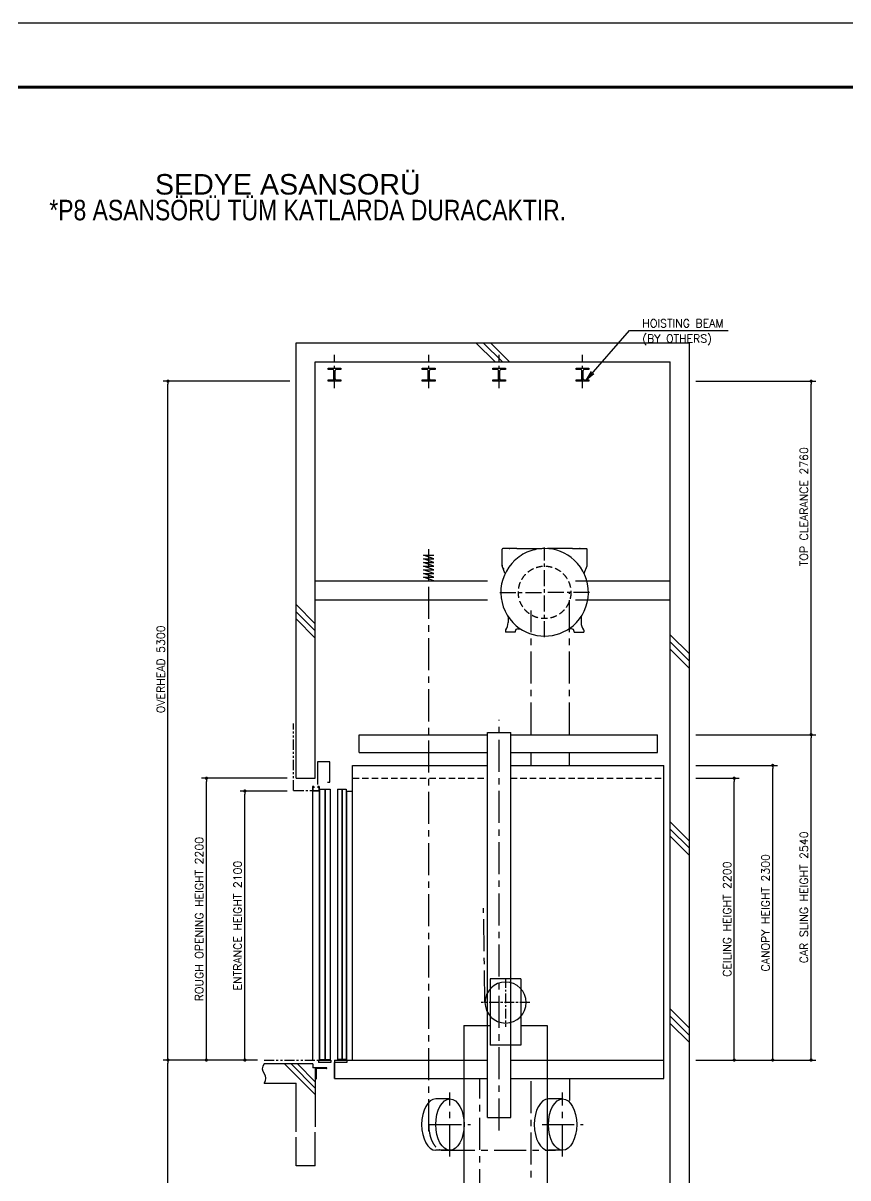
# Model space of a CAD drawing. Header units: millimetres. Extents: x -106996 to 276536, y -21995 to 37993.
# Drawn here: x 8124 to 14562, y -9015 to 0 of the extents above; entities that cross this region are included whole.
import ezdxf

# ---------------------------------------------------------------- set-up
doc = ezdxf.new("R2010")
doc.units = ezdxf.units.MM
doc.header["$LTSCALE"] = 100
for name, pattern in [('CENTERX2', [4, 2.5, -0.5, 0.5, -0.5]), ('DASHED', [0.75, 0.5, -0.25]), ('PHANTOM2', [31.75, 15.875, -3.175, 3.175, -3.175, 3.175, -3.175])]:
    doc.linetypes.add(name, pattern=pattern)
doc.layers.get('0').update_dxf_attribs({"color": 3})
for name, color, linetype in [('BUILDING', 3, 'Continuous'), ('CAR', 6, 'Continuous'), ('CENTER-LINE', 7, 'CENTERX2'), ('CWT', 1, 'Continuous'), ('DIM', 2, 'Continuous'), ('DOOR', 7, 'Continuous'), ('FRAME', 5, 'Continuous'), ('OTHERS', 4, 'Continuous'), ('TRACTION-MACHINE', 2, 'Continuous'), ('W-DASHED-LINE', 111, 'PHANTOM2')]:
    doc.layers.add(name, color=color, linetype=linetype)
doc.styles.add('MAHAL', font='arial.ttf', dxfattribs={"width": 0.8})
doc.styles.get("Standard").update_dxf_attribs({"font": 'romans.shx', "bigfont": 'bigfont.shx'})
doc.dimstyles.new('1-50IN', dxfattribs={"dimscale": 25, "dimtxt": 2.5, "dimasz": 1, "dimexe": 1.5, "dimexo": 2, "dimgap": 1, "dimtad": 3, "dimdsep": 46, "dimtxsty": 'Standard', "dimblk1": 'DOT', "dimblk2": 'DOT', "dimsah": 1, "dimcen": 0.09, "dimclrd": 256, "dimclre": 256, "dimclrt": 256, "dimadec": 0, "dimazin": 0, "dimtfac": 1, "dimtmove": 0, "dimatfit": 3, "dimldrblk": 'DOT', "dimfxl": 0, "dimtolj": 1, "dimtzin": 0, "dimarcsym": 0})
doc.dimstyles.new('1-50IN-ARROW', dxfattribs={"dimscale": 25, "dimtxt": 2.5, "dimasz": 3, "dimexe": 1.5, "dimexo": 2, "dimgap": 1, "dimtad": 3, "dimdsep": 46, "dimtxsty": 'Standard', "dimblk1": 'OPEN', "dimblk2": 'OPEN', "dimsah": 1, "dimcen": 0.09, "dimclrd": 256, "dimclre": 256, "dimclrt": 256, "dimadec": 0, "dimazin": 0, "dimtfac": 1, "dimtmove": 0, "dimatfit": 3, "dimldrblk": 'OPEN', "dimfxl": 0, "dimtolj": 1, "dimtzin": 0, "dimarcsym": 0})

# ---------------------------------------------------------------- blocks, each defined once
blk = doc.blocks.new('SWALL2')
at = {"layer": 'BUILDING'}
for p, q in [((130, 150), (-250, 150)), ((-89.6, 150), (150, -89.6)), ((-39.6, 150), (150, -39.6)), ((10.4, 150), (150, 10.4)), ((130, 150), (130, 120)), ((150, 120), (130, 120)), ((150, 120), (150, -340.5)), ((240, 120), (150, 120)), ((150, 120), (150, 30)), ((156, 105.5), (156, 34)), ((236, 114), (164.5, 114)), ((240, 120), (240, 118)), ((-250, 0), (0, 0)), ((0, -379.6), (0, 0)), ((150, 30), (152, 30)), ((0, -645), (0, -421.2)), ((150, -645), (150, -382.2)), ((150, -645), (0, -645))]:
    blk.add_line(p, q, dxfattribs=at)
for centre, radius, start, end in [((-205.3, 112.5), 58.3, 139.98603, 220.01397), ((164.5, 105.5), 8.5, 90, 180), ((236, 118), 4, 270, 0), ((-294.7, 37.5), 58.3, 319.98603, 40.01397), ((152, 34), 4, 270, 0)]:
    blk.add_arc(centre, radius, start, end, dxfattribs=at)
blk = doc.blocks.new('SDOOR_HH2100W')
at = {"layer": 'DOOR', "ltscale": 170}
for p, q in [((-7, 2328), (-102, 2328)), ((-102, 2328), (-102, 2150)), ((-7, 2170), (-7, 2328)), ((-24, 2170), (-7, 2170)), ((-96, 0), (-96, -20)), ((0, 0), (0, -20)), ((0, -20), (-96, -20))]:
    blk.add_line(p, q, dxfattribs=at)
at = {"layer": 'DOOR'}
for p, q in [((-87, 2115), (-87, 5)), ((-87, 2115), (-47, 2115)), ((-47, 2115), (-47, 5)), ((-43, 2115), (-43, 5)), ((-43, 2115), (-3, 2115)), ((-3, 2115), (-3, 5)), ((-96, 0), (0, 0)), ((-87, 5), (-47, 5)), ((-43, 5), (-3, 5))]:
    blk.add_line(p, q, dxfattribs=at)
at = {"layer": 'OTHERS', "ltscale": 60}
for p, q in [((-141, 2135), (-141, 0)), ((-139.4, 2133.4), (-139.4, 2101.6)), ((-132.6, 2133.4), (-132.6, 2125)), ((-131, 2125), (-132.6, 2125)), ((-131, 2135), (-131, 2125)), ((-101, 2135), (-101, 2125)), ((-99.4, 2125), (-101, 2125))]:
    blk.add_line(p, q, dxfattribs=at)
at = {"layer": 'OTHERS', "ltscale": 150}
for p, q in [((-131, 2135), (-141, 2135)), ((-91, 2100), (-141, 2100)), ((-132.6, 2133.4), (-139.4, 2133.4)), ((-92.6, 2101.6), (-139.4, 2101.6))]:
    blk.add_line(p, q, dxfattribs=at)
at = {"layer": 'OTHERS', "ltscale": 25}
for p, q in [((-91, 2135), (-101, 2135)), ((-99.4, 2133.4), (-99.4, 2125)), ((-92.6, 2133.4), (-99.4, 2133.4)), ((-92.6, 2133.4), (-92.6, 2101.6)), ((-91, 2135), (-91, 0))]:
    blk.add_line(p, q, dxfattribs=at)
blk = doc.blocks.new('SDOOR2_HH2100W')
at = {"layer": 'CAR'}
for p, q in [((96, 2100), (141, 2100)), ((96, 0), (96, 2100)), ((0, -20), (0, -145))]:
    blk.add_line(p, q, dxfattribs=at)
at = {"layer": 'CAR', "ltscale": 170}
for p, q in [((0, 0), (0, -20)), ((96, 0), (96, -20)), ((96, -20), (0, -20))]:
    blk.add_line(p, q, dxfattribs=at)
at = {"layer": 'DOOR'}
for p, q in [((24, 2115), (24, 5)), ((24, 2115), (56, 2115)), ((56, 2115), (56, 5)), ((60, 2115), (60, 5)), ((60, 2115), (92, 2115)), ((92, 2115), (92, 5)), ((56, 5), (24, 5)), ((92, 5), (60, 5))]:
    blk.add_line(p, q, dxfattribs=at)
blk = doc.blocks.new('SCWT')
at = {"layer": 'CENTER-LINE'}
blk.add_line((-161, 2325), (-171.7, 3061.3), dxfattribs=at)
at = {"layer": 'CENTER-LINE', "ltscale": 0.3}
for p, q in [((0, 2515.2), (0, 2134.8)), ((186, 2325), (-190.6, 2325)), ((188.3, 2325), (-188.3, 2325))]:
    blk.add_line(p, q, dxfattribs=at)
at = {"layer": 'CWT'}
for p, q in [((-120, 2511), (-120, 1993)), ((120, 2511), (-120, 2511)), ((120, 2511), (120, 1993)), ((-325, 2145), (-325, 125)), ((-325, 2145), (-120, 2145)), ((120, 2145), (325, 2145)), ((325, 2145), (325, 125)), ((120, 1993), (-120, 1993)), ((-325, 125), (-25, 125)), ((-125, 125), (0, 125)), ((-115, 125), (-115, 0)), ((125, 125), (0, 125)), ((325, 125), (25, 125)), ((115, 125), (115, 0)), ((-115, 0), (115, 0))]:
    blk.add_line(p, q, dxfattribs=at)
blk.add_ellipse((0, 2325), major_axis=(161, 0), ratio=0.993892, start_param=-1.570796, end_param=4.712389, dxfattribs=at)
blk = doc.blocks.new('STR')
at = {"layer": 'CENTER-LINE', "ltscale": 0.5}
for p, q in [((0, -350.5), (0, 350.5)), ((-350.5, 0), (0, 0)), ((350.5, 0), (0, 0))]:
    blk.add_line(p, q, dxfattribs=at)
at = {"layer": 'TRACTION-MACHINE'}
for p, q in [((-332, 213.5), (-332, 337)), ((-218, 342), (-327, 342)), ((-218, 342), (-22.1, 342)), ((218, 342), (22.1, 342)), ((218, 342), (327, 342)), ((332, 213.5), (332, 337)), ((-309.7, 148.6), (-330.8, 206.6)), ((309.7, 148.6), (330.8, 206.6)), ((-285, -190.5), (-285, -235)), ((285, -190.5), (285, -235)), ((-305, -296), (-305, -311)), ((-230, -311), (-305, -311)), ((-230, -305), (-230, -311)), ((-210, -285), (-189, -285)), ((210, -285), (189, -285)), ((230, -311), (230, -305)), ((230, -311), (305, -311)), ((305, -296), (305, -311))]:
    blk.add_line(p, q, dxfattribs=at)
at = {"layer": 'TRACTION-MACHINE', "linetype": 'DASHED'}
blk.add_circle((0, 0), 205, dxfattribs=at)
at = {"layer": 'TRACTION-MACHINE'}
for centre, radius, start, end in [((-327, 337), 5, 90, 180), ((0, 0), 342, 111.02796, 134.21313), ((0, 0), 342, 90, 111.02796), ((0, 0), 342, 47.37217, 90), ((327, 337), 5, 0, 90), ((0, 0), 342, 132.62783, 229.5778), ((-312, 213.5), 20, 180, 200), ((0, 0), 342, 310.4222, 47.37217), ((312, 213.5), 20, 340, 0), ((-314.4, 146.9), 5, 334.95348, 20), ((314.4, 146.9), 5, 160, 205.04652), ((-385, -234.4), 100, 324.04943, 0), ((-290, -190.5), 5, 0, 33.30756), ((0, 0), 342, 229.5778, 270), ((0, 0), 342, 270, 310.4222), ((290, -190.5), 5, 146.69244, 180), ((385, -234.4), 100, 180, 215.95057), ((-300, -296), 5, 144.04943, 180), ((-210, -305), 20, 90, 180), ((210, -305), 20, 0, 90), ((300, -296), 5, 0, 35.95057)]:
    blk.add_arc(centre, radius, start, end, dxfattribs=at)
for p in [(-275, 342), (275, 342), (-332, 210), (-322, 182.5)]:
    blk.add_point(p, dxfattribs=at)
blk = doc.blocks.new('CIR1')
at = {"layer": 'OTHERS'}
blk.add_circle((0, 0), 200, dxfattribs=at)
blk = doc.blocks.new('CIR2')
at = {"layer": 'OTHERS'}
blk.add_arc((0, 0), 200, 90, 270, dxfattribs=at)
blk = doc.blocks.new('CIR3')
at = {"layer": 'CENTER-LINE'}
blk.add_arc((0, 0), 200, 180, 270, dxfattribs=at)
blk = doc.blocks.new('SHB1')
at = {"layer": 'CENTER-LINE', "ltscale": 0.5}
blk.add_line((0, -55), (0, 204), dxfattribs=at)
at = {"layer": 'OTHERS'}
for p, q in [((-50, 100), (50, 100)), ((-50, 90), (-50, 100)), ((50, 100), (50, 90)), ((-12, 90), (-50, 90)), ((-50, 10), (-12, 10)), ((-50, 0), (-50, 10)), ((50, 0), (-50, 0)), ((-5, 17), (-5, 83)), ((5, 17), (5, 83)), ((50, 90), (12, 90)), ((12, 10), (50, 10)), ((50, 10), (50, 0))]:
    blk.add_line(p, q, dxfattribs=at)
for centre, start, end in [((-12, 83), 0, 90), ((-12, 17), 270, 0), ((12, 83), 90, 180), ((12, 17), 180, 270)]:
    blk.add_arc(centre, 7, start, end, dxfattribs=at)
blk = doc.blocks.new('_OPEN')
at = {"color": 0, "linetype": 'ByBlock'}
for p, q in [((-1, 0.17), (0, 0)), ((0, 0), (-1, -0.17)), ((0, 0), (-1, 0))]:
    blk.add_line(p, q, dxfattribs=at)
blk = doc.blocks.new('SSP')
at = {"layer": 'OTHERS', "linetype": 'Continuous'}
for p, q in [((39.4, 171.9), (-39.4, 200.6)), ((-39.4, 200.6), (39.4, 200.6)), ((39.4, 143.3), (-39.4, 171.9)), ((-39.4, 171.9), (39.4, 171.9)), ((39.4, 114.6), (-39.4, 143.3)), ((-39.4, 143.3), (39.4, 143.3)), ((39.4, 86), (-39.4, 114.6)), ((-39.4, 114.6), (39.4, 114.6)), ((39.4, 57.3), (-39.4, 86)), ((-39.4, 86), (39.4, 86)), ((39.4, 28.7), (-39.4, 57.3)), ((-39.4, 57.3), (39.4, 57.3)), ((39.4, 0), (-39.4, 28.7)), ((-39.4, 28.7), (39.4, 28.7))]:
    blk.add_line(p, q, dxfattribs=at)
blk = doc.blocks.new('_DOT')
at = {"color": 0, "linetype": 'ByBlock'}
blk.add_line((-0.5, 0), (-1, 0), dxfattribs=at)
at = {"color": 0, "linetype": 'ByBlock', "const_width": 0.5}
blk.add_lwpolyline([(-0.25, 0, 1), (0.25, 0, 1)], format="xyb", close=True, dxfattribs=at)
blk = doc.blocks.new('*D216')
at = {"layer": 'DEFPOINTS', "color": 0, "transparency": 16777216}
for p in [(9255, -8095), (10005, -8095), (10005, -11720)]:
    blk.add_point(p, dxfattribs=at)
at = {"layer": 'DIM', "lineweight": -2, "transparency": 16777216}
for p, q in [((9955, -8095), (9217.5, -8095)), ((9255, -11695), (9255, -8120)), ((9955, -11720), (9217.5, -11720))]:
    blk.add_line(p, q, dxfattribs=at)
at = {"layer": 'DIM', "lineweight": -2, "transparency": 16777216, "xscale": 25, "yscale": 25, "zscale": 25}
for p, rotation in [((9255, -8095), 90), ((9255, -11720), 270)]:
    blk.add_blockref('_DOT', p, dxfattribs=dict(at, rotation=rotation))
at = {"layer": 'DIM', "transparency": 16777216, "insert": (9198.8, -9907.5), "char_height": 62.5, "attachment_point": 5, "rotation": 90}
blk.add_mtext('\\A1;TRAVEL {\\Fromans,bigfont|c162;7}7000', dxfattribs=at)
blk = doc.blocks.new('*D217')
at = {"layer": 'DEFPOINTS', "color": 0, "transparency": 16777216}
for p in [(9855, -5995), (10235, -5995), (10005, -8095)]:
    blk.add_point(p, dxfattribs=at)
at = {"layer": 'DIM', "lineweight": -2, "transparency": 16777216}
for p, q in [((10185, -5995), (9817.5, -5995)), ((9855, -8070), (9855, -6020)), ((9955, -8095), (9817.5, -8095))]:
    blk.add_line(p, q, dxfattribs=at)
at = {"layer": 'DIM', "lineweight": -2, "transparency": 16777216, "xscale": 25, "yscale": 25, "zscale": 25}
for p, rotation in [((9855, -5995), 90), ((9855, -8095), 270)]:
    blk.add_blockref('_DOT', p, dxfattribs=dict(at, rotation=rotation))
at = {"layer": 'DIM', "transparency": 16777216, "insert": (9798.8, -7045), "char_height": 62.5, "attachment_point": 5, "rotation": 90}
blk.add_mtext('\\A1;ENTRANCE HEIGHT 2100', dxfattribs=at)
blk = doc.blocks.new('*D218')
at = {"layer": 'DEFPOINTS', "color": 0, "transparency": 16777216}
for p in [(9555, -5895), (10235, -5895), (10005, -8095)]:
    blk.add_point(p, dxfattribs=at)
at = {"layer": 'DIM', "lineweight": -2, "transparency": 16777216}
for p, q in [((10185, -5895), (9517.5, -5895)), ((9555, -8070), (9555, -5920)), ((9955, -8095), (9517.5, -8095))]:
    blk.add_line(p, q, dxfattribs=at)
at = {"layer": 'DIM', "lineweight": -2, "transparency": 16777216, "xscale": 25, "yscale": 25, "zscale": 25}
for p, rotation in [((9555, -5895), 90), ((9555, -8095), 270)]:
    blk.add_blockref('_DOT', p, dxfattribs=dict(at, rotation=rotation))
at = {"layer": 'DIM', "transparency": 16777216, "insert": (9498.8, -6995), "char_height": 62.5, "attachment_point": 5, "rotation": 90}
blk.add_mtext('\\A1;ROUGH OPENING HEIGHT 2200', dxfattribs=at)
blk = doc.blocks.new('*D219')
at = {"layer": 'DEFPOINTS', "color": 0, "transparency": 16777216}
for p in [(9255, -2795), (10255, -2795), (10005, -8095)]:
    blk.add_point(p, dxfattribs=at)
at = {"layer": 'DIM', "lineweight": -2, "transparency": 16777216}
for p, q in [((10205, -2795), (9217.5, -2795)), ((9255, -8070), (9255, -2820)), ((9955, -8095), (9217.5, -8095))]:
    blk.add_line(p, q, dxfattribs=at)
at = {"layer": 'DIM', "lineweight": -2, "transparency": 16777216, "xscale": 25, "yscale": 25, "zscale": 25}
for p, rotation in [((9255, -2795), 90), ((9255, -8095), 270)]:
    blk.add_blockref('_DOT', p, dxfattribs=dict(at, rotation=rotation))
at = {"layer": 'DIM', "transparency": 16777216, "insert": (9198.8, -5045), "char_height": 62.5, "attachment_point": 5, "rotation": 90}
blk.add_mtext('\\A1;OVERHEAD 5300', dxfattribs=at)
blk = doc.blocks.new('*D220')
at = {"layer": 'DEFPOINTS', "color": 0, "transparency": 16777216}
for p in [(13325, -5895), (13675, -5895), (13325, -8095)]:
    blk.add_point(p, dxfattribs=at)
at = {"layer": 'DIM', "lineweight": -2, "transparency": 16777216}
for p, q in [((13375, -5895), (13712.5, -5895)), ((13675, -8070), (13675, -5920)), ((13375, -8095), (13712.5, -8095))]:
    blk.add_line(p, q, dxfattribs=at)
at = {"layer": 'DIM', "lineweight": -2, "transparency": 16777216, "xscale": 25, "yscale": 25, "zscale": 25}
for p, rotation in [((13675, -5895), 90), ((13675, -8095), 270)]:
    blk.add_blockref('_DOT', p, dxfattribs=dict(at, rotation=rotation))
at = {"layer": 'DIM', "transparency": 16777216, "insert": (13618.8, -6995), "char_height": 62.5, "attachment_point": 5, "rotation": 90}
blk.add_mtext('\\A1;CEILING HEIGHT 2200', dxfattribs=at)
blk = doc.blocks.new('*D221')
at = {"layer": 'DEFPOINTS', "color": 0, "transparency": 16777216}
for p in [(13325, -5795), (13975, -5795), (13325, -8095)]:
    blk.add_point(p, dxfattribs=at)
at = {"layer": 'DIM', "lineweight": -2, "transparency": 16777216}
for p, q in [((13375, -5795), (14012.5, -5795)), ((13975, -8070), (13975, -5820)), ((13375, -8095), (14012.5, -8095))]:
    blk.add_line(p, q, dxfattribs=at)
at = {"layer": 'DIM', "lineweight": -2, "transparency": 16777216, "xscale": 25, "yscale": 25, "zscale": 25}
for p, rotation in [((13975, -5795), 90), ((13975, -8095), 270)]:
    blk.add_blockref('_DOT', p, dxfattribs=dict(at, rotation=rotation))
at = {"layer": 'DIM', "transparency": 16777216, "insert": (13918.8, -6945), "char_height": 62.5, "attachment_point": 5, "rotation": 90}
blk.add_mtext('\\A1;CANOPY HEIGHT 2300', dxfattribs=at)
blk = doc.blocks.new('*D222')
at = {"layer": 'DEFPOINTS', "color": 0, "transparency": 16777216}
for p in [(13325, -5555), (14275, -5555), (13325, -8095)]:
    blk.add_point(p, dxfattribs=at)
at = {"layer": 'DIM', "lineweight": -2, "transparency": 16777216}
for p, q in [((13375, -5555), (14312.5, -5555)), ((14275, -8070), (14275, -5580)), ((13375, -8095), (14312.5, -8095))]:
    blk.add_line(p, q, dxfattribs=at)
at = {"layer": 'DIM', "lineweight": -2, "transparency": 16777216, "xscale": 25, "yscale": 25, "zscale": 25}
for p, rotation in [((14275, -5555), 90), ((14275, -8095), 270)]:
    blk.add_blockref('_DOT', p, dxfattribs=dict(at, rotation=rotation))
at = {"layer": 'DIM', "transparency": 16777216, "insert": (14218.8, -6825), "char_height": 62.5, "attachment_point": 5, "rotation": 90}
blk.add_mtext('\\A1;CAR SLING HEIGHT 2540', dxfattribs=at)
blk = doc.blocks.new('*D223')
at = {"layer": 'DEFPOINTS', "color": 0, "transparency": 16777216}
for p in [(13325, -2795), (14275, -2795), (13325, -5555)]:
    blk.add_point(p, dxfattribs=at)
at = {"layer": 'DIM', "lineweight": -2, "transparency": 16777216}
for p, q in [((13375, -2795), (14312.5, -2795)), ((14275, -5530), (14275, -2820)), ((13375, -5555), (14312.5, -5555))]:
    blk.add_line(p, q, dxfattribs=at)
at = {"layer": 'DIM', "lineweight": -2, "transparency": 16777216, "xscale": 25, "yscale": 25, "zscale": 25}
for p, rotation in [((14275, -2795), 90), ((14275, -5555), 270)]:
    blk.add_blockref('_DOT', p, dxfattribs=dict(at, rotation=rotation))
at = {"layer": 'DIM', "transparency": 16777216, "insert": (14218.8, -3775), "char_height": 62.5, "attachment_point": 5, "rotation": 90}
blk.add_mtext('\\A1;TOP CLEARANCE 2760', dxfattribs=at)
blk = doc.blocks.new('SHB2')
at = {"layer": 'CENTER-LINE', "ltscale": 0.5}
blk.add_line((0, -55), (0, 204), dxfattribs=at)
at = {"layer": 'OTHERS'}
for p, q in [((-50, 100), (50, 100)), ((-50, 90), (-50, 100)), ((50, 100), (50, 90)), ((-12, 90), (-50, 90)), ((-50, 10), (-12, 10)), ((-50, 0), (-50, 10)), ((50, 0), (-50, 0)), ((-5, 17), (-5, 83)), ((5, 17), (5, 83)), ((50, 90), (12, 90)), ((12, 10), (50, 10)), ((50, 10), (50, 0))]:
    blk.add_line(p, q, dxfattribs=at)
for centre, start, end in [((-12, 83), 0, 90), ((-12, 17), 270, 0), ((12, 83), 90, 180), ((12, 17), 180, 270)]:
    blk.add_arc(centre, 7, start, end, dxfattribs=at)
at = {"layer": 'DIM', "char_height": 62.5, "attachment_point": 4}
for s, insert in [('HOISTING BEAM', (467.2, 451.2)), ('(BY OTHERS)', (467.2, 321.5))]:
    blk.add_mtext(s, dxfattribs=dict(at, insert=insert))
at = {"layer": 'DIM', "annotation_type": 0, "has_hookline": 1, "hookline_direction": 0, "text_width": 671.4}
blk.add_leader([(31, 10), (367.2, 394.9), (442.2, 394.9)], dimstyle='1-50IN-ARROW', dxfattribs=at)

msp = doc.modelspace()

# ---------------------------------------------------------------- linework, layer by layer
at = {"layer": 'BUILDING'}
for p, q in [((10255.000004, -5894.9999969), (10255.000004, -2494.9999969)), ((10255.000004, -2494.9999969), (13325.000004, -2494.9999969)), ((11808.430004, -2644.9999969), (11658.430004, -2494.9999969)), ((11865.000004, -2644.9999969), (11715.000004, -2494.9999969)), ((11921.570004, -2644.9999969), (11771.570004, -2494.9999969)), ((13325.000004, -9247.7799969), (13325.000004, -2494.9999969)), ((10405.000004, -5894.9999969), (10405.000004, -2644.9999969)), ((10405.000004, -2644.9999969), (13175.000004, -2644.9999969)), ((13175.000004, -9288.4399969), (13175.000004, -2644.9999969)), ((10255.000004, -4538.4299969), (10405.000004, -4688.4299969)), ((10255.000004, -4594.9999969), (10405.000004, -4744.9999969)), ((10255.000004, -4651.5699969), (10405.000004, -4801.5699969)), ((13175.000004, -4774.2899969), (13325.000004, -4924.2899969)), ((13175.000004, -4830.8599969), (13325.000004, -4980.8599969)), ((13175.000004, -4887.4299969), (13325.000004, -5037.4299969)), ((10255.000004, -5894.9999969), (10405.000004, -5894.9999969)), ((13175.000004, -6235.1499969), (13325.000004, -6385.1499969)), ((13175.000004, -6291.7199969), (13325.000004, -6441.7199969)), ((13175.000004, -6348.2899969), (13325.000004, -6498.2899969)), ((13175.000004, -7696.0099969), (13325.000004, -7846.0099969)), ((13175.000004, -7752.5799969), (13325.000004, -7902.5799969)), ((13175.000004, -7809.1499969), (13325.000004, -7959.1499969))]:
    msp.add_line(p, q, dxfattribs=at)
at = {"layer": 'CAR'}
for p, q in [((10746.000004, -5554.9999969), (11750.000004, -5554.9999969)), ((10746.000004, -5694.9999969), (10746.000004, -5554.9999969)), ((11750.000004, -8543.9999969), (11750.000004, -5537.9999969)), ((11750.000004, -5537.9999969), (11930.000004, -5537.9999969)), ((11930.000004, -8543.9999969), (11930.000004, -5537.9999969)), ((11930.000004, -5554.9999969), (13076.000004, -5554.9999969)), ((13076.000004, -5694.9999969), (13076.000004, -5554.9999969)), ((10746.000004, -5694.9999969), (11750.000004, -5694.9999969)), ((11930.000004, -5694.9999969), (13076.000004, -5694.9999969)), ((10696.000004, -5794.9999969), (11750.000004, -5794.9999969)), ((10696.000004, -8094.9999969), (10696.000004, -5794.9999969)), ((11930.000004, -5794.9999969), (13126.000004, -5794.9999969)), ((13126.000004, -8239.9999969), (13126.000004, -5794.9999969)), ((10555.000004, -8094.9999969), (11750.000004, -8094.9999969)), ((11930.000004, -8094.9999969), (13126.000004, -8094.9999969)), ((10555.000004, -8239.9999969), (10555.000004, -8114.9999969)), ((10555.000004, -8239.9999969), (11750.000004, -8239.9999969)), ((11930.000004, -8239.9999969), (13126.000004, -8239.9999969)), ((11750.000004, -8543.9999969), (11930.000004, -8543.9999969))]:
    msp.add_line(p, q, dxfattribs=at)
at = {"layer": 'CAR', "linetype": 'DASHED'}
for p, q in [((10696.000004, -5894.9999969), (11750.000004, -5894.9999969)), ((11930.000004, -5894.9999969), (13126.000004, -5894.9999969))]:
    msp.add_line(p, q, dxfattribs=at)
at = {"layer": 'CENTER-LINE'}
for p, q in [((11290.000004, -8650.9999969), (11290.000004, -4106.9999969)), ((12390.000004, -5554.9999969), (12390.000004, -4443.9999969)), ((12090.000004, -5554.9999969), (12090.000004, -4585.2999969)), ((11840.000004, -8643.9999969), (11840.000004, -5437.9999969)), ((12090.000004, -5794.9999969), (12090.000004, -5694.9999969)), ((12390.000004, -5794.9999969), (12390.000004, -5694.9999969)), ((11690.000004, -9195.9299969), (11690.000004, -8239.9999969)), ((12090.000004, -9310.9799969), (12090.000004, -8239.9999969)), ((12390.000004, -8239.9999969), (12390.000004, -8411.9999969)), ((11455.8378802, -8848.9999969), (11455.8378802, -8348.9999969)), ((12335.0705947, -8848.9999969), (12335.0705947, -8348.9999969)), ((11295.4542374, -8598.9999969), (11616.2215229, -8598.9999969)), ((12174.686952, -8598.9999969), (12495.4542374, -8598.9999969)), ((11400.3836468, -8798.9999969), (12279.6163613, -8798.9999969))]:
    msp.add_line(p, q, dxfattribs=at)
at = {"layer": 'DEFPOINTS'}
msp.add_lwpolyline([(0.000004, -14999.9999969), (21000.000004, -14999.9999969), (21000.000004, 0.0000031), (0.000004, 0.0000031)], close=True, dxfattribs=at)
at = {"layer": 'FRAME', "const_width": 25}
msp.add_lwpolyline([(500.000004, -14499.9999969), (20500.000004, -14499.9999969), (20500.000004, -499.9999969), (500.000004, -499.9999969)], close=True, dxfattribs=at)
at = {"layer": 'OTHERS'}
for p, q in [((10405.000004, -4352.9999969), (11749.140004, -4352.9999969)), ((12435.890004, -4352.9999969), (13175.000004, -4352.9999969)), ((10405.000004, -4502.9999969), (11749.140004, -4502.9999969)), ((12435.890004, -4502.9999969), (13175.000004, -4502.9999969)), ((11455.8378802, -8398.9999969), (11344.9294134, -8398.9999969)), ((12335.0705947, -8398.9999969), (12224.1621279, -8398.9999969)), ((11455.8378802, -8798.9999969), (11344.9294134, -8798.9999969)), ((12335.0705947, -8798.9999969), (12224.1621279, -8798.9999969))]:
    msp.add_line(p, q, dxfattribs=at)
at = {"layer": 'W-DASHED-LINE', "ltscale": 0.05}
for p, q in [((10235.000004, -5989.9999969), (10235.000004, -5466.7499969)), ((10235.000004, -5989.9999969), (10384.000004, -5989.9999969)), ((10005.000004, -8094.9999969), (10429.000004, -8094.9999969))]:
    msp.add_line(p, q, dxfattribs=at)

# ---------------------------------------------------------------- block references
at = {"layer": 'BUILDING'}
msp.add_blockref('SWALL2', (10255.000004, -8274.9999969), dxfattribs=at)
at = {"layer": 'CWT'}
msp.add_blockref('SCWT', (11890.000004, -9970.9999969), dxfattribs=at)
at = {"layer": 'DOOR'}
for name, p in [('SDOOR_HH2100W', (10525.000004, -8094.9999969)), ('SDOOR2_HH2100W', (10555.000004, -8094.9999969))]:
    msp.add_blockref(name, p, dxfattribs=at)
at = {"layer": 'OTHERS'}
for name, p in [('SHB2', (12490.000004, -2794.9999969)), ('SHB1', (10555.000004, -2794.9999969)), ('SHB1', (11290.000004, -2794.9999969)), ('SHB1', (11840.000004, -2794.9999969)), ('SSP', (11290.000004, -4352.9999969))]:
    msp.add_blockref(name, p, dxfattribs=at)
at = {"layer": 'OTHERS', "xscale": 0.551918213656127}
for name, p in [('CIR2', (11344.9294134, -8598.9999969)), ('CIR1', (11455.8378802, -8598.9999969)), ('CIR2', (12224.1621279, -8598.9999969)), ('CIR1', (12335.0705947, -8598.9999969)), ('CIR3', (11400.3836468, -8598.9999969))]:
    msp.add_blockref(name, p, dxfattribs=at)
at = {"layer": 'TRACTION-MACHINE'}
msp.add_blockref('STR', (12195.020004, -4443.9999969), dxfattribs=at)

# ---------------------------------------------------------------- texts
at = {"color": 2, "style": 'MAHAL'}
msp.add_text('SEDYE ASANSORÜ', height=160, dxfattribs=at).set_placement((9153.2185859, -1338.5429974))
at = {"color": 2, "insert": (8328.8008774, -1379.5482911), "char_height": 160, "width": 13982.845205, "attachment_point": 1, "style": 'MAHAL'}
msp.add_mtext('*P8 ASANSÖRÜ TÜM KATLARDA DURACAKTIR.', dxfattribs=at)

# ---------------------------------------------------------------- dimensions: what is measured, and where the dimension line sits
at = {"layer": 'DIM'}
for base, p1, p2, text, picture, middle in [((9255.000004, -2794.9999969), (10005.000004, -8094.9999969), (10255.000004, -2794.9999969), 'OVERHEAD <>', '*D219', (9255.000004, -5044.9999969)), ((14275.000004, -2794.9999969), (13325.000004, -5554.9999969), (13325.000004, -2794.9999969), 'TOP CLEARANCE <>', '*D223', (14275.000004, -3774.9999969)), ((14275.000004, -5554.9999969), (13325.000004, -8094.9999969), (13325.000004, -5554.9999969), 'CAR SLING HEIGHT <>', '*D222', (14275.000004, -6824.9999969)), ((13975.000004, -5794.9999969), (13325.000004, -8094.9999969), (13325.000004, -5794.9999969), 'CANOPY HEIGHT <>', '*D221', (13975.000004, -6944.9999969)), ((9555.000004, -5894.9999969), (10005.000004, -8094.9999969), (10235.000004, -5894.9999969), 'ROUGH OPENING HEIGHT <>', '*D218', (9555.000004, -6994.9999969)), ((13675.000004, -5894.9999969), (13325.000004, -8094.9999969), (13325.000004, -5894.9999969), 'CEILING HEIGHT <>', '*D220', (13675.000004, -6994.9999969)), ((9855.000004, -5994.9999969), (10005.000004, -8094.9999969), (10235.000004, -5994.9999969), 'ENTRANCE HEIGHT <>', '*D217', (9855.000004, -7044.9999969)), ((9255.000004, -8094.9999969), (10005.000004, -11719.9999969), (10005.000004, -8094.9999969), 'TRAVEL {\\Fromans,bigfont|c162;7}7000', '*D216', (9255.000004, -9907.4999969))]:
    dim = msp.add_linear_dim(base=base, p1=p1, p2=p2, angle=90, text=text, dimstyle='1-50IN', override={"dimpost": '\\X'}, dxfattribs=at)
    dim.commit()
    dim.dimension.update_dxf_attribs({"geometry": picture, "text_midpoint": middle, "dimtype": 160})

doc.saveas('drawing.dxf')
